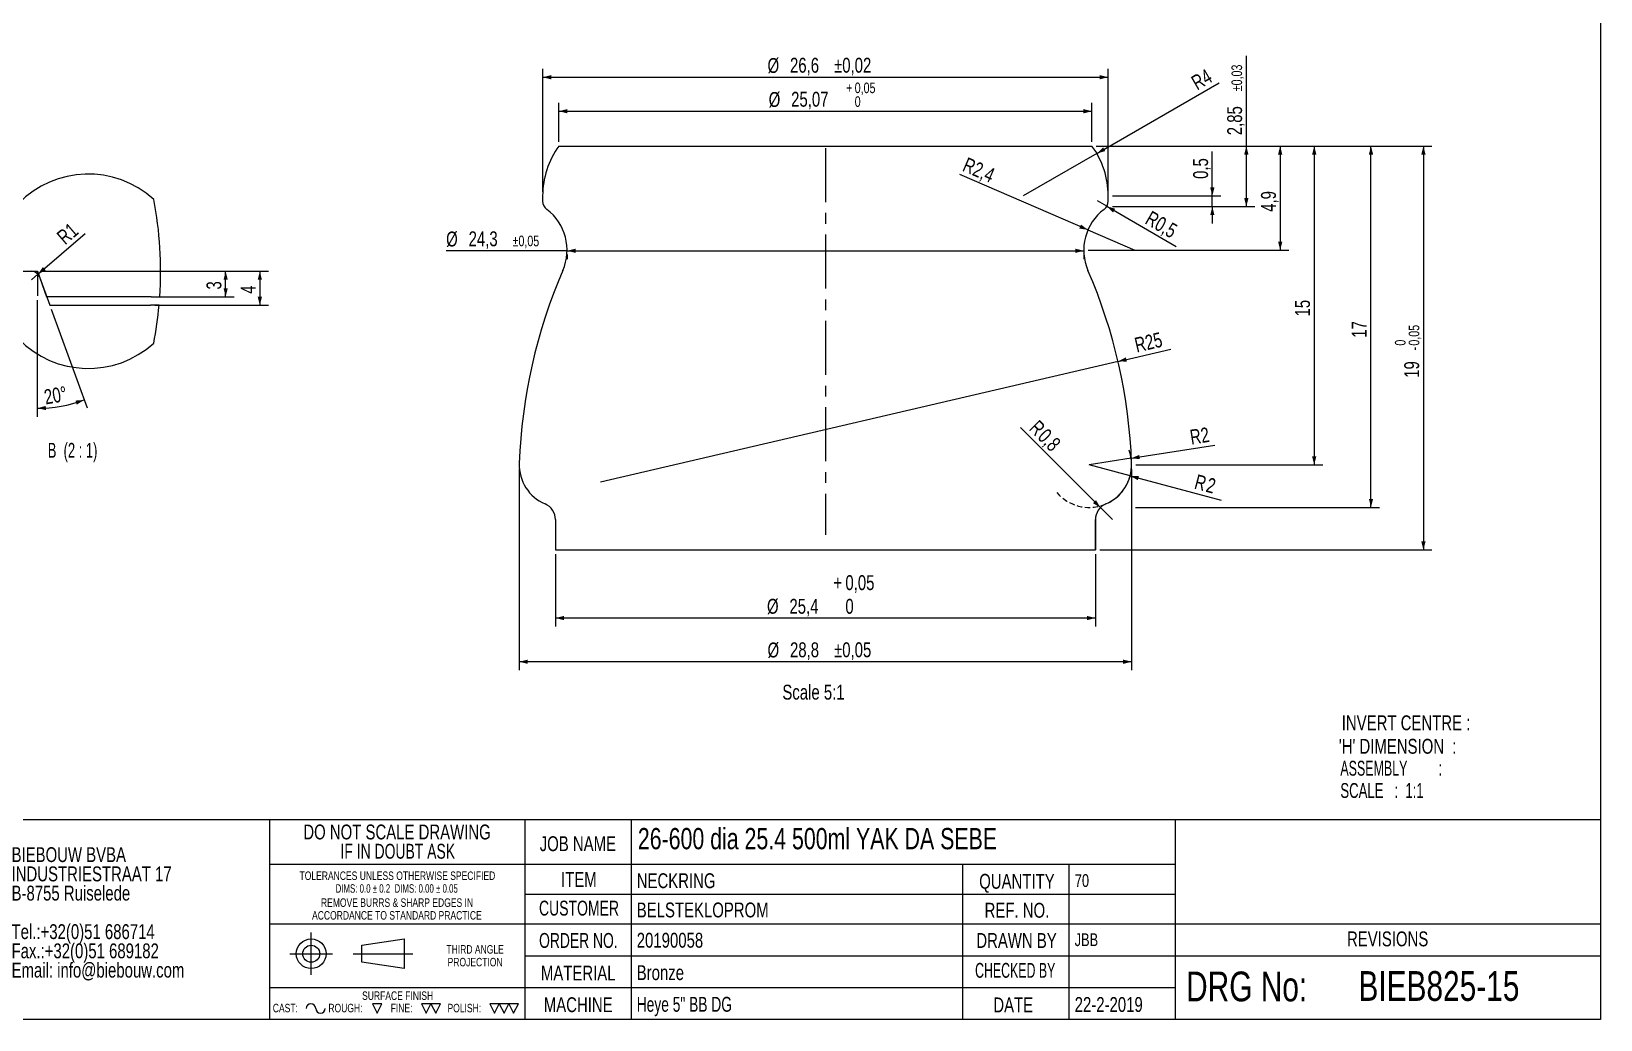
# Model space of a CAD drawing. Header units: millimetres. Extents: x 8 to 586, y 8 to 412.
# Drawn here: x 217 to 586, y 8 to 240.4 of the extents above; entities that cross this region are included whole.
import ezdxf

# ---------------------------------------------------------------- set-up
doc = ezdxf.new("R2010")
doc.units = ezdxf.units.MM
doc.linetypes.add('CENTERX2', pattern=[20.32, 12.7, -2.54, 2.54, -2.54])
doc.linetypes.add('HIDDEN', pattern=[1.905, 1.27, -0.635])
for name, color, linetype in [('CENTERLINE', 4, 'CENTERX2'), ('DIMENSIONS', 2, 'Continuous'), ('HIDDEN', 3, 'HIDDEN'), ('TEXT', 2, 'Continuous')]:
    doc.layers.add(name, color=color, linetype=linetype)
doc.layers.add('OUTLINE', color=7, linetype='Continuous', lineweight=25)
doc.styles.add('SLDTEXTSTYLE0', font='TXT', dxfattribs={"width": 0.7})
doc.styles.add('SLDTEXTSTYLE1', font='TXT', dxfattribs={"width": 0.75})
doc.styles.add('SLDTEXTSTYLE2', font='TXT', dxfattribs={"width": 0.660714})
doc.styles.add('SLDTEXTSTYLE3', font='TXT', dxfattribs={"width": 0.692308})
doc.styles.add('SLDTEXTSTYLE4', font='TXT', dxfattribs={"width": 0.702531})
doc.styles.add('SLDTEXTSTYLE5', font='TXT', dxfattribs={"width": 0.696874})
doc.styles.add('SLDTEXTSTYLE6', font='TXT', dxfattribs={"width": 0.620208})
doc.styles.add('SLDTEXTSTYLE7', font='TXT', dxfattribs={"width": 0.691176})
doc.styles.add('SLDTEXTSTYLE8', font='TXT', dxfattribs={"width": 0.625})
doc.styles.add('SLDTEXTSTYLE9', font='TXT', dxfattribs={"width": 0.65})
doc.dimstyles.new('SLDDIMSTYLE23', dxfattribs={"dimtxt": 3.5, "dimasz": 2, "dimexe": 0, "dimexo": 0.0625, "dimgap": 0.875, "dimtad": 1, "dimdec": 4, "dimlfac": 0.5, "dimzin": 12, "dimdsep": 46, "dimtxsty": 'SLDTEXTSTYLE1', "dimsah": 1, "dimcen": 0.09, "dimazin": 3, "dimtfac": 1, "dimtofl": 0, "dimtmove": 0, "dimatfit": 3, "dimfxl": 0, "dimfrac": 2, "dimtolj": 1, "dimtzin": 12, "dimarcsym": 0})
doc.dimstyles.new('SLDDIMSTYLE24', dxfattribs={"dimtxt": 3.5, "dimasz": 2, "dimexe": 0, "dimexo": 0.0625, "dimgap": 0.875, "dimtad": 1, "dimlfac": 0.5, "dimrnd": 1e-09, "dimzin": 12, "dimdsep": 46, "dimtxsty": 'SLDTEXTSTYLE1', "dimsah": 1, "dimcen": 0.09, "dimadec": 0, "dimazin": 3, "dimtfac": 1, "dimtofl": 0, "dimtmove": 0, "dimatfit": 3, "dimfxl": 0, "dimfrac": 2, "dimtolj": 1, "dimtzin": 12, "dimarcsym": 0})
doc.dimstyles.new('SLDDIMSTYLE25', dxfattribs={"dimtxt": 3.5, "dimasz": 2, "dimexe": 0, "dimexo": 0.0625, "dimgap": 0.875, "dimtad": 1, "dimlfac": 0.5, "dimrnd": 1e-09, "dimzin": 12, "dimdsep": 46, "dimtxsty": 'SLDTEXTSTYLE1', "dimsah": 1, "dimcen": 0, "dimadec": 0, "dimazin": 3, "dimtfac": 1, "dimtofl": 0, "dimtmove": 0, "dimatfit": 3, "dimfxl": 0, "dimfrac": 2, "dimtolj": 1, "dimtzin": 12, "dimarcsym": 0})
doc.dimstyles.new('SLDDIMSTYLE26', dxfattribs={"dimtxt": 3.5, "dimasz": 2, "dimexe": 0, "dimexo": 0.0625, "dimgap": 0.875, "dimtad": 1, "dimlfac": 0.2, "dimrnd": 1e-09, "dimzin": 12, "dimdsep": 46, "dimtxsty": 'SLDTEXTSTYLE1', "dimsah": 1, "dimcen": 0.09, "dimadec": 0, "dimazin": 3, "dimtfac": 1, "dimtofl": 0, "dimtmove": 0, "dimatfit": 3, "dimfxl": 0, "dimfrac": 2, "dimtolj": 1, "dimtzin": 12, "dimarcsym": 0})
doc.dimstyles.new('SLDDIMSTYLE27', dxfattribs={"dimtxt": 3.5, "dimasz": 2, "dimexe": 0, "dimexo": 0.0625, "dimgap": 0.875, "dimtad": 1, "dimlfac": 0.2, "dimrnd": 1e-09, "dimzin": 12, "dimdsep": 46, "dimtxsty": 'SLDTEXTSTYLE1', "dimsah": 1, "dimcen": 0.09, "dimadec": 0, "dimazin": 3, "dimtol": 1, "dimtp": 0.05, "dimtfac": 1, "dimtofl": 0, "dimtmove": 0, "dimatfit": 3, "dimfxl": 0, "dimfrac": 2, "dimtolj": 1, "dimarcsym": 0})
doc.dimstyles.new('SLDDIMSTYLE28', dxfattribs={"dimtxt": 3.5, "dimasz": 2, "dimexe": 0, "dimexo": 0.0625, "dimgap": 0.875, "dimtad": 1, "dimlfac": 0.2, "dimrnd": 1e-09, "dimdsep": 46, "dimtxsty": 'SLDTEXTSTYLE1', "dimsah": 1, "dimcen": 0, "dimadec": 0, "dimazin": 2, "dimtfac": 1, "dimtofl": 0, "dimtmove": 0, "dimatfit": 3, "dimfxl": 0, "dimfrac": 2, "dimtolj": 1, "dimtzin": 12, "dimarcsym": 0})
doc.dimstyles.new('SLDDIMSTYLE29', dxfattribs={"dimtxt": 3.5, "dimasz": 2, "dimexe": 0, "dimexo": 0.0625, "dimgap": 0.875, "dimtad": 1, "dimlfac": 0.2, "dimrnd": 1e-09, "dimzin": 12, "dimdsep": 46, "dimtxsty": 'SLDTEXTSTYLE1', "dimsah": 1, "dimcen": 0, "dimadec": 0, "dimazin": 3, "dimtfac": 1, "dimtofl": 0, "dimtmove": 0, "dimatfit": 3, "dimfxl": 0, "dimfrac": 2, "dimtolj": 1, "dimtzin": 12, "dimarcsym": 0})
doc.dimstyles.new('SLDDIMSTYLE30', dxfattribs={"dimtxt": 3.5, "dimasz": 2, "dimexe": 0, "dimexo": 0.0625, "dimgap": 0.875, "dimtad": 1, "dimlfac": 0.2, "dimrnd": 1e-09, "dimzin": 12, "dimdsep": 46, "dimtxsty": 'SLDTEXTSTYLE1', "dimsah": 1, "dimcen": 0.09, "dimadec": 0, "dimazin": 3, "dimtol": 1, "dimtp": 0.05, "dimtm": 0.05, "dimtfac": 1, "dimtofl": 0, "dimtmove": 0, "dimatfit": 3, "dimfxl": 0, "dimfrac": 2, "dimtolj": 1, "dimarcsym": 0})
doc.dimstyles.new('SLDDIMSTYLE31', dxfattribs={"dimtxt": 3.5, "dimasz": 2, "dimexe": 0, "dimexo": 0.0625, "dimgap": 0.875, "dimtad": 1, "dimlfac": 0.2, "dimrnd": 1e-09, "dimzin": 12, "dimdsep": 46, "dimtxsty": 'SLDTEXTSTYLE1', "dimsah": 1, "dimcen": 0, "dimadec": 0, "dimazin": 3, "dimtfac": 1, "dimtofl": 0, "dimtmove": 0, "dimatfit": 3, "dimfxl": 0, "dimfrac": 2, "dimtolj": 1, "dimtzin": 12, "dimarcsym": 0})
doc.dimstyles.new('SLDDIMSTYLE32', dxfattribs={"dimtxt": 3.5, "dimasz": 2, "dimexe": 0, "dimexo": 0.0625, "dimgap": 0.875, "dimtad": 1, "dimlfac": 0.2, "dimrnd": 1e-09, "dimzin": 12, "dimdsep": 46, "dimtxsty": 'SLDTEXTSTYLE1', "dimsah": 1, "dimcen": 0.09, "dimadec": 0, "dimazin": 3, "dimtol": 1, "dimtp": 0.02, "dimtm": 0.02, "dimtfac": 1, "dimtofl": 0, "dimtmove": 0, "dimatfit": 3, "dimfxl": 0, "dimfrac": 2, "dimtolj": 1, "dimarcsym": 0})
doc.dimstyles.new('SLDDIMSTYLE33', dxfattribs={"dimtxt": 3.5, "dimasz": 2, "dimexe": 0, "dimexo": 0.0625, "dimgap": 0.875, "dimtad": 1, "dimlfac": 0.2, "dimrnd": 1e-09, "dimdsep": 46, "dimtxsty": 'SLDTEXTSTYLE1', "dimsah": 1, "dimcen": 0, "dimadec": 0, "dimazin": 2, "dimtfac": 1, "dimtofl": 0, "dimtmove": 0, "dimatfit": 3, "dimfxl": 0, "dimfrac": 2, "dimtolj": 1, "dimtzin": 12, "dimarcsym": 0})
doc.dimstyles.new('SLDDIMSTYLE34', dxfattribs={"dimtxt": 3.5, "dimasz": 2, "dimexe": 0, "dimexo": 0.0625, "dimgap": 0.875, "dimtad": 1, "dimlfac": 0.2, "dimrnd": 1e-09, "dimdsep": 46, "dimtxsty": 'SLDTEXTSTYLE1', "dimsah": 1, "dimcen": 0.09, "dimadec": 0, "dimazin": 2, "dimtfac": 1, "dimtmove": 0, "dimatfit": 0, "dimfxl": 0, "dimfrac": 2, "dimtolj": 1, "dimtzin": 12, "dimarcsym": 0})
doc.dimstyles.new('SLDDIMSTYLE35', dxfattribs={"dimtxt": 3.5, "dimasz": 2, "dimexe": 0, "dimexo": 0.0625, "dimgap": 0.875, "dimtad": 1, "dimlfac": 0.2, "dimrnd": 1e-09, "dimzin": 12, "dimdsep": 46, "dimtxsty": 'SLDTEXTSTYLE1', "dimsah": 1, "dimcen": 0.09, "dimadec": 0, "dimazin": 3, "dimtol": 1, "dimtp": 0.03, "dimtm": 0.03, "dimtfac": 1, "dimtofl": 0, "dimtmove": 0, "dimatfit": 3, "dimfxl": 0, "dimfrac": 2, "dimtolj": 1, "dimarcsym": 0})
doc.dimstyles.new('SLDDIMSTYLE36', dxfattribs={"dimtxt": 3.5, "dimasz": 2, "dimexe": 0, "dimexo": 0.0625, "dimgap": 0.875, "dimtad": 1, "dimlfac": 0.2, "dimrnd": 1e-09, "dimzin": 12, "dimdsep": 46, "dimtxsty": 'SLDTEXTSTYLE1', "dimsah": 1, "dimcen": 0.09, "dimadec": 0, "dimazin": 3, "dimtol": 1, "dimtm": 0.05, "dimtfac": 1, "dimtofl": 0, "dimtmove": 0, "dimatfit": 3, "dimfxl": 0, "dimfrac": 2, "dimtolj": 1, "dimarcsym": 0})
doc.dimstyles.new('SLDDIMSTYLE37', dxfattribs={"dimtxt": 3.5, "dimasz": 2, "dimexe": 0, "dimexo": 0.0625, "dimgap": 0.875, "dimtad": 1, "dimlfac": 0.2, "dimrnd": 1e-09, "dimzin": 12, "dimdsep": 46, "dimtxsty": 'SLDTEXTSTYLE1', "dimsah": 1, "dimcen": 0, "dimadec": 0, "dimazin": 3, "dimtfac": 1, "dimtofl": 0, "dimtmove": 0, "dimatfit": 3, "dimfxl": 0, "dimfrac": 2, "dimtolj": 1, "dimtzin": 12, "dimarcsym": 0})

# ---------------------------------------------------------------- blocks, each defined once
blk = doc.blocks.new('SW_NOTE_0_1')
at = {"layer": 'TEXT', "color": 0, "char_height": 3.5, "attachment_point": 2}
for s, insert, style in [('DO NOT SCALE DRAWING', (28.71, 4.5), 'SLDTEXTSTYLE1'), ('IF IN DOUBT ASK', (28.89, -0.03), 'SLDTEXTSTYLE0')]:
    blk.add_mtext(s, dxfattribs=dict(at, insert=insert, style=style))
blk = doc.blocks.new('SW_NOTE_0_2')
at = {"layer": 'TEXT', "color": 0, "char_height": 2, "attachment_point": 2}
for s, insert, style in [('TOLERANCES UNLESS OTHERWISE SPECIFIED', (27.09, 2.57), 'SLDTEXTSTYLE1'), ('DIMS: 0.0 ± 0.2  DIMS: 0.00 ± 0.05', (26.93, -0.43), 'SLDTEXTSTYLE7')]:
    blk.add_mtext(s, dxfattribs=dict(at, insert=insert, style=style))
blk = doc.blocks.new('SW_NOTE_0_3')
at = {"layer": 'TEXT', "color": 0, "char_height": 2, "attachment_point": 2, "style": 'SLDTEXTSTYLE1'}
for s, insert in [('REMOVE BURRS & SHARP EDGES IN', (21.78, 2.57)), ('ACCORDANCE TO STANDARD PRACTICE', (21.75, -0.43))]:
    blk.add_mtext(s, dxfattribs=dict(at, insert=insert))
blk = doc.blocks.new('SW_NOTE_0_4')
at = {"layer": 'TEXT', "color": 0, "char_height": 2, "attachment_point": 2, "style": 'SLDTEXTSTYLE1'}
for s, insert in [('THIRD ANGLE', (8.34, 2.57)), ('PROJECTION', (8.33, -0.43))]:
    blk.add_mtext(s, dxfattribs=dict(at, insert=insert))
blk = doc.blocks.new('SW_NOTE_0_5')
at = {"layer": 'TEXT', "color": 0, "char_height": 3.5, "attachment_point": 1, "style": 'SLDTEXTSTYLE1'}
for s, insert in [('BIEBOUW BVBA', (0, 4.5)), ('INDUSTRIESTRAAT 17', (0, -0.03)), ('B-8755 Ruiselede', (0, -4.55)), ('Tel.:+32(0)51 686714', (0, -13.61)), ('Fax.:+32(0)51 689182', (0, -18.13)), ('Email: info@biebouw.com', (0, -22.66))]:
    blk.add_mtext(s, dxfattribs=dict(at, insert=insert))
blk = doc.blocks.new('_D_45')
at = {"layer": 'DIMENSIONS'}
for p, q in [((218.37, 177.26), (218.37, 149.8)), ((221.63, 175.08), (230.08, 151.87))]:
    blk.add_line(p, q, dxfattribs=at)
blk.add_arc((218.37, 184.02), 32.22, 270, 290, dxfattribs=at)
for points in [[(218.37, 151.8), (220.39, 151.37), (220.36, 152.36)], [(229.39, 153.75), (227.34, 153.6), (227.65, 152.65)]]:
    blk.add_solid(points, dxfattribs=at)
at = {"layer": 'DIMENSIONS', "insert": (219.72, 156.12), "char_height": 3.5, "attachment_point": 1, "rotation": 10, "style": 'SLDTEXTSTYLE1'}
blk.add_mtext('20°', dxfattribs=at)
blk = doc.blocks.new('_D_46')
at = {"layer": 'DIMENSIONS'}
for p, q in [((219.37, 184.02), (264.66, 184.02)), ((262.66, 178.02), (262.66, 184.02)), ((246.17, 178.02), (264.66, 178.02))]:
    blk.add_line(p, q, dxfattribs=at)
for points in [[(262.66, 184.02), (262.16, 182.02), (263.16, 182.02)], [(262.66, 178.02), (263.16, 180.02), (262.16, 180.02)]]:
    blk.add_solid(points, dxfattribs=at)
at = {"layer": 'DIMENSIONS', "insert": (258.15, 179.73), "char_height": 3.5, "attachment_point": 1, "rotation": 90, "style": 'SLDTEXTSTYLE1'}
blk.add_mtext('3', dxfattribs=at)
blk = doc.blocks.new('_D_47')
at = {"layer": 'DIMENSIONS'}
for p, q in [((219.37, 184.02), (272.7, 184.02)), ((270.7, 184.02), (270.7, 176.02)), ((246.01, 176.02), (272.7, 176.02))]:
    blk.add_line(p, q, dxfattribs=at)
for points in [[(270.7, 184.02), (270.2, 182.02), (271.2, 182.02)], [(270.7, 176.02), (271.2, 178.02), (270.2, 178.02)]]:
    blk.add_solid(points, dxfattribs=at)
at = {"layer": 'DIMENSIONS', "insert": (266.18, 178.73), "char_height": 3.5, "attachment_point": 1, "rotation": 90, "style": 'SLDTEXTSTYLE1'}
blk.add_mtext('4', dxfattribs=at)
blk = doc.blocks.new('_D_48')
at = {"layer": 'DIMENSIONS'}
for q in [(229.65, 192.89), (216.97, 182.02)]:
    blk.add_line((218.49, 183.33), q, dxfattribs=at)
blk.add_solid([(218.49, 183.33), (220.34, 184.25), (219.68, 185.01)], dxfattribs=at)
at = {"layer": 'DIMENSIONS', "insert": (222.63, 192.75), "char_height": 3.5, "attachment_point": 1, "rotation": 40.6206, "style": 'SLDTEXTSTYLE1'}
blk.add_mtext('R1', dxfattribs=at)
blk = doc.blocks.new('_D_49')
at = {"layer": 'DIMENSIONS'}
for p, q in [((467.39, 213.48), (534, 213.48)), ((532, 128.48), (532, 213.48)), ((476.6, 128.48), (534, 128.48))]:
    blk.add_line(p, q, dxfattribs=at)
for points in [[(532, 213.48), (531.5, 211.48), (532.5, 211.48)], [(532, 128.48), (532.5, 130.48), (531.5, 130.48)]]:
    blk.add_solid(points, dxfattribs=at)
at = {"layer": 'DIMENSIONS', "insert": (527.49, 168.39), "char_height": 3.5, "attachment_point": 1, "rotation": 90, "style": 'SLDTEXTSTYLE1'}
blk.add_mtext('17', dxfattribs=at)
blk = doc.blocks.new('_D_50')
at = {"layer": 'DIMENSIONS'}
for p, q in [((340.21, 117.48), (340.21, 100.46)), ((467.21, 117.48), (467.21, 100.46)), ((467.21, 102.46), (340.21, 102.46))]:
    blk.add_line(p, q, dxfattribs=at)
for points in [[(340.21, 102.46), (342.21, 101.96), (342.21, 102.96)], [(467.21, 102.46), (465.21, 102.96), (465.21, 101.96)]]:
    blk.add_solid(points, dxfattribs=at)
at = {"layer": 'DIMENSIONS', "char_height": 3.5, "attachment_point": 1, "style": 'SLDTEXTSTYLE1'}
for s, insert in [('+', (405.58, 112.53)), ('0,05', (408.4, 112.53)), ('%%c', (389.96, 106.97)), ('25,4', (395.24, 106.97)), ('0', (408.4, 106.97))]:
    blk.add_mtext(s, dxfattribs=dict(at, insert=insert))
blk = doc.blocks.new('_D_51')
at = {"layer": 'DIMENSIONS'}
for q in [(449.56, 147.24), (471.21, 125.6)]:
    blk.add_line((468.38, 128.43), q, dxfattribs=at)
blk.add_solid([(468.38, 128.43), (467.32, 130.2), (466.61, 129.49)], dxfattribs=at)
at = {"layer": 'DIMENSIONS', "char_height": 3.5, "attachment_point": 1, "rotation": 315, "style": 'SLDTEXTSTYLE1'}
for s, insert in [('R', (453.87, 149.3)), ('0,8', (455.87, 147.3))]:
    blk.add_mtext(s, dxfattribs=dict(at, insert=insert))
blk = doc.blocks.new('_D_52')
at = {"layer": 'DIMENSIONS'}
for q in [(465.71, 138.48), (496.75, 130.16)]:
    blk.add_line((475.37, 135.89), q, dxfattribs=at)
blk.add_solid([(475.37, 135.89), (477.17, 134.89), (477.43, 135.85)], dxfattribs=at)
at = {"layer": 'DIMENSIONS', "char_height": 3.5, "attachment_point": 1, "rotation": 345, "style": 'SLDTEXTSTYLE1'}
for s, insert in [('R', (491.15, 136.32)), ('2', (493.89, 135.58))]:
    blk.add_mtext(s, dxfattribs=dict(at, insert=insert))
blk = doc.blocks.new('_D_53')
at = {"layer": 'DIMENSIONS'}
for p, q in [((331.71, 137.48), (331.71, 90.18)), ((475.71, 137.48), (475.71, 90.18)), ((475.71, 92.18), (331.71, 92.18))]:
    blk.add_line(p, q, dxfattribs=at)
for points in [[(331.71, 92.18), (333.71, 91.68), (333.71, 92.68)], [(475.71, 92.18), (473.71, 92.68), (473.71, 91.68)]]:
    blk.add_solid(points, dxfattribs=at)
at = {"layer": 'DIMENSIONS', "char_height": 3.5, "attachment_point": 1, "style": 'SLDTEXTSTYLE1'}
for s, insert in [('%%c', (390.09, 96.69)), ('28,8', (395.37, 96.74)), ('±0,05', (405.73, 96.74))]:
    blk.add_mtext(s, dxfattribs=dict(at, insert=insert))
blk = doc.blocks.new('_D_54')
at = {"layer": 'DIMENSIONS'}
for q in [(495.26, 143.08), (465.71, 138.48)]:
    blk.add_line((475.59, 140.02), q, dxfattribs=at)
blk.add_arc((465.71, 138.48), 10, 7.7164, 20.167, dxfattribs=at)
blk.add_solid([(475.59, 140.02), (477.64, 139.83), (477.49, 140.82)], dxfattribs=at)
at = {"layer": 'DIMENSIONS', "insert": (489.21, 146.69), "char_height": 3.5, "attachment_point": 1, "rotation": 8.8571, "style": 'SLDTEXTSTYLE1'}
blk.add_mtext('R2', dxfattribs=at)
blk = doc.blocks.new('_D_55')
at = {"layer": 'DIMENSIONS'}
for p, q in [((337.21, 202.73), (337.21, 231.66)), ((337.21, 229.66), (470.21, 229.66)), ((470.21, 202.73), (470.21, 231.66))]:
    blk.add_line(p, q, dxfattribs=at)
for points in [[(337.21, 229.66), (339.21, 229.16), (339.21, 230.16)], [(470.21, 229.66), (468.21, 230.16), (468.21, 229.16)]]:
    blk.add_solid(points, dxfattribs=at)
at = {"layer": 'DIMENSIONS', "char_height": 3.5, "attachment_point": 1, "style": 'SLDTEXTSTYLE1'}
for s, insert in [('%%c', (390.09, 234.17)), ('26,6', (395.37, 234.23)), ('±0,02', (405.73, 234.23))]:
    blk.add_mtext(s, dxfattribs=dict(at, insert=insert))
blk = doc.blocks.new('_D_56')
at = {"layer": 'DIMENSIONS'}
for q in [(496.32, 228.35), (450.21, 201.73)]:
    blk.add_line((467.53, 211.73), q, dxfattribs=at)
blk.add_solid([(467.53, 211.73), (469.51, 212.29), (469.01, 213.16)], dxfattribs=at)
at = {"layer": 'DIMENSIONS', "insert": (489.37, 229.54), "char_height": 3.5, "attachment_point": 1, "rotation": 30, "style": 'SLDTEXTSTYLE1'}
blk.add_mtext('R4', dxfattribs=at)
blk = doc.blocks.new('_D_57')
at = {"layer": 'DIMENSIONS'}
for q in [(467.71, 200.55), (486.18, 189.88)]:
    blk.add_line((469.87, 199.3), q, dxfattribs=at)
blk.add_solid([(469.87, 199.3), (471.35, 197.86), (471.85, 198.73)], dxfattribs=at)
at = {"layer": 'DIMENSIONS', "insert": (480.37, 198.4), "char_height": 3.5, "attachment_point": 1, "rotation": 330, "style": 'SLDTEXTSTYLE1'}
blk.add_mtext('R0,5', dxfattribs=at)
blk = doc.blocks.new('_D_58')
at = {"layer": 'DIMENSIONS'}
for q in [(435.3, 206.79), (476.46, 188.98)]:
    blk.add_line((465.44, 193.75), q, dxfattribs=at)
blk.add_solid([(465.44, 193.75), (463.81, 195), (463.41, 194.08)], dxfattribs=at)
at = {"layer": 'DIMENSIONS', "insert": (437.08, 210.93), "char_height": 3.5, "attachment_point": 1, "rotation": 336.6015, "style": 'SLDTEXTSTYLE1'}
blk.add_mtext('R2,4', dxfattribs=at)
blk = doc.blocks.new('_D_59')
at = {"layer": 'DIMENSIONS'}
for p, q in [((494.69, 201.73), (494.69, 212.2)), ((471.21, 201.73), (496.69, 201.73)), ((494.69, 199.23), (494.69, 201.73)), ((471.21, 199.23), (496.69, 199.23)), ((494.69, 199.23), (494.69, 195.23))]:
    blk.add_line(p, q, dxfattribs=at)
for points in [[(494.69, 201.73), (495.19, 203.73), (494.19, 203.73)], [(494.69, 199.23), (494.19, 197.23), (495.19, 197.23)]]:
    blk.add_solid(points, dxfattribs=at)
at = {"layer": 'DIMENSIONS', "insert": (490.18, 205.74), "char_height": 3.5, "attachment_point": 1, "rotation": 90, "style": 'SLDTEXTSTYLE1'}
blk.add_mtext('0,5', dxfattribs=at)
blk = doc.blocks.new('_D_60')
at = {"layer": 'DIMENSIONS'}
for p, q in [((342.96, 188.84), (314.51, 188.84)), ((342.96, 188.84), (464.46, 188.84)), ((342.96, 187.98), (342.96, 186.84)), ((464.46, 187.98), (464.46, 186.84))]:
    blk.add_line(p, q, dxfattribs=at)
for points in [[(342.96, 188.84), (344.96, 188.34), (344.96, 189.34)], [(464.46, 188.84), (462.46, 189.34), (462.46, 188.34)]]:
    blk.add_solid(points, dxfattribs=at)
at = {"layer": 'DIMENSIONS', "attachment_point": 1, "style": 'SLDTEXTSTYLE1'}
for s, insert, char_height in [('%%c', (314.51, 193.35), 3.5), ('24,3', (319.79, 193.41), 3.5), ('±0,05', (330.14, 192.4), 2.5)]:
    blk.add_mtext(s, dxfattribs=dict(at, insert=insert, char_height=char_height))
blk = doc.blocks.new('_D_61')
at = {"layer": 'DIMENSIONS'}
for p, q in [((502.69, 213.48), (502.69, 234.66)), ((467.39, 213.48), (504.69, 213.48)), ((502.69, 199.23), (502.69, 213.48)), ((471.21, 199.23), (504.69, 199.23))]:
    blk.add_line(p, q, dxfattribs=at)
for points in [[(502.69, 213.48), (502.19, 211.48), (503.19, 211.48)], [(502.69, 199.23), (503.19, 201.23), (502.19, 201.23)]]:
    blk.add_solid(points, dxfattribs=at)
at = {"layer": 'DIMENSIONS', "attachment_point": 1, "rotation": 90, "style": 'SLDTEXTSTYLE1'}
for s, insert, char_height in [('±0,03', (499.19, 226.37), 2.5), ('2,85', (498.18, 216.02), 3.5)]:
    blk.add_mtext(s, dxfattribs=dict(at, insert=insert, char_height=char_height))
blk = doc.blocks.new('_D_62')
at = {"layer": 'DIMENSIONS'}
for p, q in [((467.39, 213.48), (512.65, 213.48)), ((510.65, 213.48), (510.65, 188.98)), ((465.46, 188.98), (512.65, 188.98))]:
    blk.add_line(p, q, dxfattribs=at)
for points in [[(510.65, 213.48), (510.15, 211.48), (511.15, 211.48)], [(510.65, 188.98), (511.15, 190.98), (510.15, 190.98)]]:
    blk.add_solid(points, dxfattribs=at)
at = {"layer": 'DIMENSIONS', "insert": (506.14, 198), "char_height": 3.5, "attachment_point": 1, "rotation": 90, "style": 'SLDTEXTSTYLE1'}
blk.add_mtext('4,9', dxfattribs=at)
blk = doc.blocks.new('_D_63')
at = {"layer": 'DIMENSIONS'}
for p, q in [((467.39, 213.48), (520.65, 213.48)), ((518.65, 213.48), (518.65, 138.48)), ((476.71, 138.48), (520.65, 138.48))]:
    blk.add_line(p, q, dxfattribs=at)
for points in [[(518.65, 213.48), (518.15, 211.48), (519.15, 211.48)], [(518.65, 138.48), (519.15, 140.48), (518.15, 140.48)]]:
    blk.add_solid(points, dxfattribs=at)
at = {"layer": 'DIMENSIONS', "insert": (514.14, 173.39), "char_height": 3.5, "attachment_point": 1, "rotation": 90, "style": 'SLDTEXTSTYLE1'}
blk.add_mtext('15', dxfattribs=at)
blk = doc.blocks.new('_D_64')
at = {"layer": 'DIMENSIONS'}
for p, q in [((467.39, 213.48), (546.33, 213.48)), ((544.33, 213.48), (544.33, 118.48)), ((468.21, 118.48), (546.33, 118.48))]:
    blk.add_line(p, q, dxfattribs=at)
for points in [[(544.33, 213.48), (543.83, 211.48), (544.83, 211.48)], [(544.33, 118.48), (544.83, 120.48), (543.83, 120.48)]]:
    blk.add_solid(points, dxfattribs=at)
at = {"layer": 'DIMENSIONS', "attachment_point": 1, "rotation": 90, "style": 'SLDTEXTSTYLE1'}
for s, insert, char_height in [('0,05', (540.87, 166.53), 2.5), ('0', (537.63, 166.53), 2.5), ('-', (540.87, 165.42), 2.5), ('19', (539.82, 158.96), 3.5)]:
    blk.add_mtext(s, dxfattribs=dict(at, insert=insert, char_height=char_height))
blk = doc.blocks.new('_D_65')
at = {"layer": 'DIMENSIONS'}
for p, q in [((341.02, 214.48), (341.02, 223.66)), ((341.02, 221.66), (466.39, 221.66)), ((466.39, 214.48), (466.39, 223.66))]:
    blk.add_line(p, q, dxfattribs=at)
for points in [[(341.02, 221.66), (343.02, 221.16), (343.02, 222.16)], [(466.39, 221.66), (464.39, 222.16), (464.39, 221.16)]]:
    blk.add_solid(points, dxfattribs=at)
at = {"layer": 'DIMENSIONS', "attachment_point": 1, "style": 'SLDTEXTSTYLE1'}
for s, insert, char_height in [('%%c', (390.36, 226.17), 3.5), ('25,07', (395.64, 226.23), 3.5), ('+', (408.57, 228.41), 2.5), ('0,05', (410.59, 228.41), 2.5), ('0', (410.59, 225.18), 2.5)]:
    blk.add_mtext(s, dxfattribs=dict(at, insert=insert, char_height=char_height))
blk = doc.blocks.new('_D_66')
at = {"layer": 'DIMENSIONS'}
for q in [(350.78, 134.45), (484.94, 165.71)]:
    blk.add_line((472.52, 162.82), q, dxfattribs=at)
blk.add_solid([(472.52, 162.82), (474.58, 162.78), (474.35, 163.76)], dxfattribs=at)
at = {"layer": 'DIMENSIONS', "insert": (476.12, 168.29), "char_height": 3.5, "attachment_point": 1, "rotation": 13.1158, "style": 'SLDTEXTSTYLE1'}
blk.add_mtext('R25', dxfattribs=at)

msp = doc.modelspace()

# ---------------------------------------------------------------- linework, layer by layer
at = {"color": 7, "linetype": 'Continuous', "lineweight": 18}
msp.add_arc((230.37413, 184.02459), 22.85816, 47.7242887, 312.2757113, dxfattribs=at)
at = {"layer": 'CENTERLINE'}
msp.add_line((403.70658, 212.97697), (403.70658, 122.00127), dxfattribs=at)
at = {"layer": 'HIDDEN'}
msp.add_arc((465.70658, 138.47697), 10, 220.6484714, 0, dxfattribs=at)
at = {"layer": 'OUTLINE'}
for p, q in [((586, 412), (586, 8)), ((341.02209, 213.47697), (466.39106, 213.47697)), ((337.20658, 201.72697), (337.20658, 200.5454)), ((470.20658, 200.5454), (470.20658, 201.72697)), ((207.51597, 184.02459), (218.37413, 184.02459)), ((218.37413, 184.02459), (220.55795, 178.02459)), ((218.37413, 184.02459), (218.37413, 178.26262)), ((218.8531, 182.70863), (221.2859, 176.02459)), ((245.16699, 178.02459), (220.55795, 178.02459)), ((245.16699, 178.02459), (247.17166, 178.02459)), ((221.2859, 176.02459), (245.00553, 176.02459)), ((247.01385, 176.02459), (245.00553, 176.02459)), ((340.20658, 125.60258), (340.20658, 118.47697)), ((467.20658, 118.47697), (467.20658, 125.60258)), ((467.20658, 125.60258), (467.20658, 118.47697)), ((340.20658, 118.47697), (467.20658, 118.47697)), ((586, 55), (183, 55)), ((273, 55), (273, 8)), ((333, 55), (333, 8)), ((358, 55), (358, 8)), ((486, 8), (486, 55)), ((333, 44.5), (273, 44.5)), ((486, 44.5), (333, 44.5)), ((436, 8), (436, 44.5)), ((461, 8), (461, 44.5)), ((333, 37.5), (486, 37.5)), ((273, 30.5), (586, 30.5)), ((282.77569, 18.5), (282.77569, 28.5)), ((294.67455, 25.5), (304.67455, 27)), ((304.67455, 27), (304.67455, 20)), ((277.77569, 23.5), (287.77569, 23.5)), ((292.67455, 23.5), (306.67455, 23.5)), ((294.67455, 21.5), (294.67455, 25.5)), ((333, 23), (486, 23)), ((486, 23), (586, 23)), ((304.67455, 20), (294.67455, 21.5)), ((486, 15.5), (273, 15.5)), ((299.41865, 11.75), (297.16865, 11.75)), ((297.16865, 11.75), (298.29365, 9.5)), ((298.29365, 9.5), (299.41865, 11.75)), ((310.93161, 11.75), (308.68161, 11.75)), ((308.68161, 11.75), (309.80661, 9.5)), ((309.80661, 9.5), (310.93161, 11.75)), ((313.18161, 11.75), (310.93161, 11.75)), ((310.93161, 11.75), (312.05661, 9.5)), ((312.05661, 9.5), (313.18161, 11.75)), ((327, 11.75), (324.75, 11.75)), ((324.75, 11.75), (325.875, 9.5)), ((325.875, 9.5), (327, 11.75)), ((329.25, 11.75), (327, 11.75)), ((327, 11.75), (328.125, 9.5)), ((328.125, 9.5), (329.25, 11.75)), ((331.5, 11.75), (329.25, 11.75)), ((329.25, 11.75), (330.375, 9.5)), ((330.375, 9.5), (331.5, 11.75)), ((586, 8), (8, 8))]:
    msp.add_line(p, q, dxfattribs=at)
for radius in [3.5, 2]:
    msp.add_circle((282.77569, 23.5), radius, dxfattribs=at)
for centre, radius, start, end in [((357.20658, 201.72697), 20, 144.0201994, 180), ((450.20658, 201.72697), 20, 0, 35.9798006), ((158.46639, 184.02452), 88.90795, 356.1304702, 10.9663649), ((339.70658, 200.5454), 2.5, 180, 232.8827365), ((467.70658, 200.5454), 2.5, 307.1172635, 0), ((330.95658, 188.98307), 12, 336.5444116, 52.8827365), ((476.45658, 188.98307), 12, 127.1172635, 203.4555884), ((216.97371, 182.02459), 2, 20.0000645, 89.9999739), ((456.63611, 134.45185), 125, 156.5444116, 177.9941774), ((350.77704, 134.45185), 125, 2.0058226, 23.4555884), ((158.92462, 183.96146), 88.44607, 349.0173595, 354.851533), ((341.70658, 138.47697), 10, 177.9941774, 246.8676036), ((465.70658, 138.47697), 10, 293.1323964, 2.0058226), ((336.20658, 125.60258), 4, 0, 66.8676036), ((471.20658, 125.60258), 4, 113.1323964, 180), ((282.70836, 10.625), 1.125, 0, 180), ((284.95836, 10.625), 1.125, 180, 0)]:
    msp.add_arc(centre, radius, start, end, dxfattribs=at)

# ---------------------------------------------------------------- block references
at = {"layer": 'TEXT'}
for name, p in [('SW_NOTE_0_1', (274.24686, 49.38226)), ('SW_NOTE_0_5', (212.31161, 44.05647)), ('SW_NOTE_0_2', (275.95589, 40.27512)), ('SW_NOTE_0_3', (281.1795, 33.95369)), ('SW_NOTE_0_4', (312.98886, 22.95369))]:
    msp.add_blockref(name, p, dxfattribs=at)

# ---------------------------------------------------------------- texts
for s, insert, char_height, attachment_point, style in [('B  (2 : 1)', (226.66307, 143.66401), 3.5, 2, 'SLDTEXTSTYLE9'), ('Scale 5:1', (393.57845, 86.77196), 3.5, 1, 'SLDTEXTSTYLE1'), ('INVERT CENTRE :', (525.13201, 79.56571), 3.5, 1, 'SLDTEXTSTYLE1'), ("'H' DIMENSION  :", (524.44396, 74.03884), 3.5, 1, 'SLDTEXTSTYLE1'), ('ASSEMBLY         :', (524.79564, 68.87764), 3.5, 1, 'SLDTEXTSTYLE8'), ('SCALE   :  1:1', (524.79564, 63.64092), 3.5, 1, 'SLDTEXTSTYLE2'), ('26-600 dia 25.4 500ml YAK DA SEBE', (359.59608, 53.07133), 5, 1, 'SLDTEXTSTYLE1'), ('JOB NAME', (345.48697, 51.1278), 3.5, 2, 'SLDTEXTSTYLE1'), ('ITEM', (345.71908, 42.70142), 3.5, 2, 'SLDTEXTSTYLE1'), ('NECKRING', (359.33565, 42.42156), 3.5, 1, 'SLDTEXTSTYLE1'), ('QUANTITY', (448.74339, 42.28181), 3.5, 2, 'SLDTEXTSTYLE1'), ('70', (462.35518, 42.21082), 3, 1, 'SLDTEXTSTYLE1'), ('CUSTOMER', (345.75551, 35.97385), 3.5, 2, 'SLDTEXTSTYLE4'), ('BELSTEKLOPROM', (359.33565, 35.54554), 3.5, 1, 'SLDTEXTSTYLE1'), ('REF. NO.', (448.74262, 35.47023), 3.5, 2, 'SLDTEXTSTYLE1'), ('ORDER NO.', (345.60764, 28.37055), 3.5, 2, 'SLDTEXTSTYLE5'), ('20190058', (359.33565, 28.42402), 3.5, 1, 'SLDTEXTSTYLE1'), ('DRAWN BY', (448.64783, 28.36069), 3.5, 2, 'SLDTEXTSTYLE1'), ('JBB', (462.31932, 28.2897), 3, 1, 'SLDTEXTSTYLE1'), ('REVISIONS', (535.91901, 28.73986), 3.5, 2, 'SLDTEXTSTYLE1'), ('MATERIAL', (345.57082, 20.7035), 3.5, 2, 'SLDTEXTSTYLE1'), ('Bronze', (359.32857, 20.80281), 3.5, 1, 'SLDTEXTSTYLE1'), ('CHECKED BY', (448.33641, 21.33873), 3.5, 2, 'SLDTEXTSTYLE6'), ('DRG No:', (488.51995, 19.3028), 7, 1, 'SLDTEXTSTYLE1'), ('BIEB825-15', (529.0469, 19.40975), 7, 1, 'SLDTEXTSTYLE1'), ('CAST:', (273.74145, 11.71938), 2, 1, 'SLDTEXTSTYLE1'), ('ROUGH:', (286.81775, 11.71938), 2, 1, 'SLDTEXTSTYLE1'), ('SURFACE FINISH', (303.10103, 14.63617), 2, 2, 'SLDTEXTSTYLE1'), ('FINE:', (301.4722, 11.71938), 2, 1, 'SLDTEXTSTYLE1'), ('POLISH:', (314.82446, 11.71938), 2, 1, 'SLDTEXTSTYLE1'), ('MACHINE', (345.56839, 13.25379), 3.5, 2, 'SLDTEXTSTYLE1'), ('Heye 5" BB DG', (359.32857, 13.35309), 3.5, 1, 'SLDTEXTSTYLE3'), ('DATE', (447.867, 13.20559), 3.5, 2, 'SLDTEXTSTYLE1'), ('22-2-2019', (462.31932, 13.3049), 3.5, 1, 'SLDTEXTSTYLE1')]:
    msp.add_mtext(s, dxfattribs=dict(at, insert=insert, char_height=char_height, attachment_point=attachment_point, style=style))

# ---------------------------------------------------------------- dimensions: what is measured, and where the dimension line sits
at = {"layer": 'DIMENSIONS'}
for base, p1, p2, dimstyle, picture, middle in [((502.68883, 213.47697), (470.20658, 199.22697), (466.39106, 213.47697), 'SLDDIMSTYLE35', '_D_61', (502.68883, 225.34075)), ((510.65265, 188.98307), (466.39106, 213.47697), (464.45658, 188.98307), 'SLDDIMSTYLE26', '_D_62', (510.65265, 201.23002)), ((532.00332, 213.47697), (475.60135, 128.47697), (466.39106, 213.47697), 'SLDDIMSTYLE26', '_D_49', (532.00332, 170.97697)), ((518.65265, 138.47697), (466.39106, 213.47697), (475.70658, 138.47697), 'SLDDIMSTYLE26', '_D_63', (518.65265, 175.97697)), ((544.32939, 118.47697), (466.39106, 213.47697), (467.20658, 118.47697), 'SLDDIMSTYLE36', '_D_64', (544.32939, 165.97697)), ((494.68883, 201.72697), (470.20658, 199.22697), (470.20658, 201.72697), 'SLDDIMSTYLE34', '_D_59', (494.68883, 208.97223)), ((262.65742, 184.02459), (245.16699, 178.02459), (218.37413, 184.02459), 'SLDDIMSTYLE24', '_D_46', (262.65742, 181.02459)), ((270.69563, 176.02459), (218.37413, 184.02459), (245.00553, 176.02459), 'SLDDIMSTYLE24', '_D_47', (270.69563, 180.02459))]:
    dim = msp.add_linear_dim(base=base, p1=p1, p2=p2, angle=90, dimstyle=dimstyle, dxfattribs=at)
    dim.commit()
    dim.dimension.update_dxf_attribs({"geometry": picture, "text_midpoint": middle, "dimtype": 160})
dim = msp.add_linear_dim(base=(470.20658, 229.66291), p1=(337.20658, 201.72697), p2=(470.20658, 201.72697), angle=0, text='%%c<>', dimstyle='SLDDIMSTYLE32', dxfattribs=at)
dim.commit()
dim.dimension.update_dxf_attribs({"geometry": '_D_55', "text_midpoint": (403.70658, 229.66291), "dimtype": 160})
for center, mpoint, dimstyle, picture, middle in [((450.20658, 201.72697), (467.52708, 211.72697), 'SLDDIMSTYLE31', '_D_56', (494.03753, 227.03279)), ((476.45658, 188.98307), (465.4434, 193.74856), 'SLDDIMSTYLE31', '_D_58', (439.47508, 204.98526)), ((467.70658, 200.5454), (469.87164, 199.2954), 'SLDDIMSTYLE33', '_D_57', (482.34862, 192.09183)), ((216.97372, 182.02459), (218.49179, 183.32668), 'SLDDIMSTYLE25', '_D_48', (227.78861, 191.30083)), ((350.77704, 134.45185), (472.51623, 162.81681), 'SLDDIMSTYLE37', '_D_66', (481.07286, 164.81049)), ((471.20658, 125.60258), (468.37815, 128.431), 'SLDDIMSTYLE28', '_D_51', (453.86392, 142.94525)), ((465.70658, 138.47697), (475.58733, 140.01667), 'SLDDIMSTYLE31', '_D_54', (492.72114, 142.68662)), ((465.70658, 138.47697), (475.36584, 135.88878), 'SLDDIMSTYLE29', '_D_52', (492.73624, 131.23441))]:
    dim = msp.add_radius_dim(center=center, mpoint=mpoint, dimstyle=dimstyle, dxfattribs=at)
    dim.commit()
    dim.dimension.update_dxf_attribs({"geometry": picture, "text_midpoint": middle, "dimtype": 164})
for base, p1, p2, dimstyle, picture, middle in [((466.39106, 221.66291), (341.02209, 213.47697), (466.39106, 213.47697), 'SLDDIMSTYLE27', '_D_65', (403.70658, 221.66291)), ((464.45658, 188.84184), (342.95658, 188.98307), (464.45658, 188.98307), 'SLDDIMSTYLE30', '_D_60', (326.472, 188.84184)), ((331.70658, 92.17934), (475.70658, 138.47697), (331.70658, 138.47697), 'SLDDIMSTYLE30', '_D_53', (403.70658, 92.17934)), ((340.20658, 108.01543), (467.20658, 118.47697), (340.20658, 118.47697), 'SLDDIMSTYLE27', '_D_50', (403.70658, 108.01543))]:
    dim = msp.add_linear_dim(base=base, p1=p1, p2=p2, text='%%c<>', dimstyle=dimstyle, dxfattribs=at)
    dim.commit()
    dim.dimension.update_dxf_attribs({"geometry": picture, "text_midpoint": middle, "dimtype": 160})
dim = msp.add_angular_dim_2l(base=(223.96936, 152.29249), line1=((218.37413, 178.26262), (218.37413, 184.02459)), line2=((221.28589, 176.02459), (218.8531, 182.70863)), dimstyle='SLDDIMSTYLE23', dxfattribs=at)
dim.commit()
dim.dimension.update_dxf_attribs({"geometry": '_D_45', "text_midpoint": (223.96936, 152.29249), "dimtype": 162})

doc.saveas('drawing.dxf')
